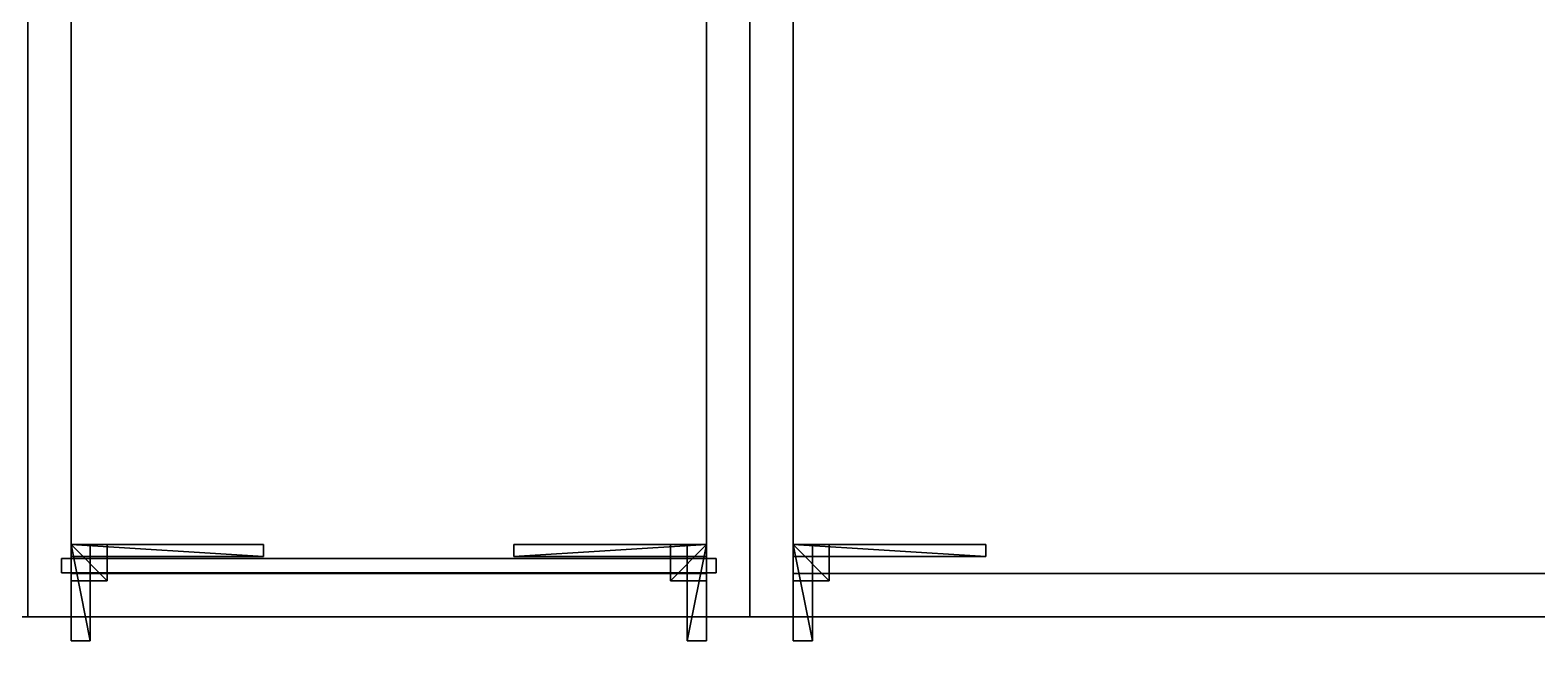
# Model space of a CAD drawing. Extents: x 0 to 5507, y -6518 to 0.
# Drawn here: x 1516 to 2142, y -3870 to -3605 of the extents above; entities that cross this region are included whole.
import ezdxf

# ---------------------------------------------------------------- set-up
doc = ezdxf.new("R2010")
doc.units = 0
for name, color, linetype in [('LAYER0', 7, 'CONTINUOUS'), ('LAYER1', 7, 'CONTINUOUS'), ('LAYER526', 7, 'CONTINUOUS'), ('LAYER532', 7, 'CONTINUOUS'), ('LAYER602', 7, 'CONTINUOUS'), ('LAYER611', 2, 'CONTINUOUS'), ('LAYER612', 7, 'CONTINUOUS'), ('LAYER613', 253, 'CONTINUOUS'), ('LAYER614', 253, 'CONTINUOUS'), ('LAYER615', 253, 'CONTINUOUS'), ('LAYER616', 253, 'CONTINUOUS'), ('LAYER617', 253, 'CONTINUOUS'), ('LAYER618', 253, 'CONTINUOUS'), ('LAYER619', 7, 'CONTINUOUS'), ('LAYER621', 7, 'CONTINUOUS'), ('LAYER632', 7, 'CONTINUOUS'), ('LAYER633', 7, 'CONTINUOUS'), ('LAYER634', 7, 'CONTINUOUS'), ('LAYER635', 2, 'CONTINUOUS'), ('LAYER636', 7, 'CONTINUOUS'), ('LAYER637', 253, 'CONTINUOUS'), ('LAYER638', 253, 'CONTINUOUS'), ('LAYER639', 253, 'CONTINUOUS'), ('LAYER640', 253, 'CONTINUOUS'), ('LAYER641', 253, 'CONTINUOUS'), ('LAYER642', 253, 'CONTINUOUS'), ('LAYER643', 2, 'CONTINUOUS'), ('LAYER644', 7, 'CONTINUOUS'), ('LAYER645', 253, 'CONTINUOUS'), ('LAYER646', 253, 'CONTINUOUS'), ('LAYER647', 253, 'CONTINUOUS'), ('LAYER648', 253, 'CONTINUOUS'), ('LAYER649', 253, 'CONTINUOUS'), ('LAYER650', 253, 'CONTINUOUS'), ('LAYER651', 7, 'CONTINUOUS'), ('LAYER654', 7, 'CONTINUOUS'), ('LAYER655', 7, 'CONTINUOUS')]:
    doc.layers.add(name, color=color, linetype=linetype)

msp = doc.modelspace()

# ---------------------------------------------------------------- linework, layer by layer
at = {"layer": 'LAYER0', "invisible_edges": 1}
for points in [[(5507, 0), (0, -6518), (0, 0), (5507, 0)], [(5507, -6518, 5), (0, 0, 5), (0, -6518, 5), (5507, -6518, 5)], [(0, 0, 5), (5507, -6518, 5), (5507, 0, 5), (0, 0, 5)], [(0, -6518), (5507, 0), (5507, -6518), (0, -6518)]]:
    msp.add_3dface(points, dxfattribs=at)
at = {"layer": 'LAYER526', "invisible_edges": 1}
for points in [[(2487, -3849, 5), (150, -3954, 5), (150, -3849, 5), (2487, -3849, 5)], [(150, -3954, 5), (2487, -3849, 5), (2487, -3954, 5), (150, -3954, 5)], [(150, -3849, 732), (2487, -3849, 5), (150, -3849, 5), (150, -3849, 732)], [(2487, -3849, 5), (150, -3849, 732), (2487, -3849, 732), (2487, -3849, 5)], [(2487, -3954, 732), (150, -3849, 732), (150, -3954, 732), (2487, -3954, 732)], [(150, -3849, 732), (2487, -3954, 732), (2487, -3849, 732), (150, -3849, 732)]]:
    msp.add_3dface(points, dxfattribs=at)
at = {"layer": 'LAYER532', "invisible_edges": 1}
for points in [[(2487, -3306, 5), (762, -3849, 5), (762, -3306, 5), (2487, -3306, 5)], [(762, -3849, 5), (2487, -3306, 5), (2487, -3849, 5), (762, -3849, 5)], [(2487, -3849, 115), (762, -3306, 115), (762, -3849, 115), (2487, -3849, 115)], [(762, -3306, 115), (2487, -3849, 115), (2487, -3306, 115), (762, -3306, 115)], [(2487, -3849, 115), (762, -3849, 5), (2487, -3849, 5), (2487, -3849, 115)], [(762, -3849, 5), (2487, -3849, 115), (762, -3849, 115), (762, -3849, 5)]]:
    msp.add_3dface(points, dxfattribs=at)
at = {"layer": 'LAYER602', "invisible_edges": 1}
for points in [[(1833, -3849, 115), (1815, -3279, 115), (1833, -3279, 115), (1833, -3849, 115)], [(1815, -3279, 115), (1833, -3849, 115), (1815, -3849, 115), (1815, -3279, 115)], [(1815, -3849, 895), (1833, -3279, 895), (1815, -3279, 895), (1815, -3849, 895)], [(1833, -3279, 895), (1815, -3849, 895), (1833, -3849, 895), (1833, -3279, 895)], [(1815, -3279, 115), (1815, -3849, 895), (1815, -3279, 895), (1815, -3279, 115)], [(1815, -3849, 895), (1815, -3279, 115), (1815, -3849, 115), (1815, -3849, 895)], [(1833, -3849, 115), (1833, -3279, 895), (1833, -3849, 895), (1833, -3849, 115)], [(1833, -3279, 895), (1833, -3849, 115), (1833, -3279, 115), (1833, -3279, 895)], [(1815, -3849, 895), (1833, -3849, 115), (1833, -3849, 895), (1815, -3849, 895)], [(1833, -3849, 115), (1815, -3849, 895), (1815, -3849, 115), (1833, -3849, 115)]]:
    msp.add_3dface(points, dxfattribs=at)
at = {"layer": 'LAYER611'}
for points in [[(1833, -3819, 865.5), (1913, -3824, 865.5), (1913, -3819, 865.5), (1833, -3819, 865.5)], [(1833, -3824, 865.5), (1913, -3824, 865.5), (1833, -3819, 865.5), (1833, -3824, 865.5)], [(1833, -3819, 842.5), (1833, -3824, 865.5), (1833, -3819, 865.5), (1833, -3819, 842.5)], [(1833, -3824, 842.5), (1833, -3824, 865.5), (1833, -3819, 842.5), (1833, -3824, 842.5)], [(1913, -3819, 842.5), (1833, -3819, 865.5), (1913, -3819, 865.5), (1913, -3819, 842.5)], [(1833, -3819, 842.5), (1833, -3819, 865.5), (1913, -3819, 842.5), (1833, -3819, 842.5)], [(1913, -3824, 842.5), (1833, -3819, 842.5), (1913, -3819, 842.5), (1913, -3824, 842.5)], [(1833, -3824, 842.5), (1833, -3819, 842.5), (1913, -3824, 842.5), (1833, -3824, 842.5)], [(1913, -3824, 865.5), (1833, -3824, 842.5), (1913, -3824, 842.5), (1913, -3824, 865.5)], [(1833, -3824, 865.5), (1833, -3824, 842.5), (1913, -3824, 865.5), (1833, -3824, 865.5)], [(1913, -3819, 865.5), (1913, -3824, 842.5), (1913, -3819, 842.5), (1913, -3819, 865.5)], [(1913, -3824, 865.5), (1913, -3824, 842.5), (1913, -3819, 865.5), (1913, -3824, 865.5)]]:
    msp.add_3dface(points, dxfattribs=at)
at = {"layer": 'LAYER612', "invisible_edges": 1}
for points in [[(1833, -3819, 865.5), (1913, -3819, 842.5), (1833, -3819, 842.5), (1833, -3819, 865.5)], [(1913, -3819, 842.5), (1833, -3819, 865.5), (1913, -3819, 865.5), (1913, -3819, 842.5)], [(1833, -3819, 865.5), (1913, -3824, 865.5), (1913, -3819, 865.5), (1833, -3819, 865.5)], [(1913, -3824, 865.5), (1833, -3819, 865.5), (1833, -3824, 865.5), (1913, -3824, 865.5)], [(1833, -3824, 842.5), (1913, -3819, 842.5), (1913, -3824, 842.5), (1833, -3824, 842.5)], [(1913, -3819, 842.5), (1833, -3824, 842.5), (1833, -3819, 842.5), (1913, -3819, 842.5)], [(1833, -3824, 842.5), (1833, -3819, 865.5), (1833, -3819, 842.5), (1833, -3824, 842.5)], [(1833, -3819, 865.5), (1833, -3824, 842.5), (1833, -3824, 865.5), (1833, -3819, 865.5)], [(1913, -3824, 865.5), (1833, -3824, 842.5), (1913, -3824, 842.5), (1913, -3824, 865.5)], [(1833, -3824, 842.5), (1913, -3824, 865.5), (1833, -3824, 865.5), (1833, -3824, 842.5)], [(1913, -3824, 865.5), (1913, -3819, 842.5), (1913, -3819, 865.5), (1913, -3824, 865.5)], [(1913, -3819, 842.5), (1913, -3824, 865.5), (1913, -3824, 842.5), (1913, -3819, 842.5)]]:
    msp.add_3dface(points, dxfattribs=at)
at = {"layer": 'LAYER613'}
for points in [[(1833, -3819, 865.5), (1848, -3834, 865.5), (1848, -3819, 865.5), (1833, -3819, 865.5)], [(1833, -3834, 865.5), (1848, -3834, 865.5), (1833, -3819, 865.5), (1833, -3834, 865.5)], [(1833, -3819, 850.5), (1833, -3834, 865.5), (1833, -3819, 865.5), (1833, -3819, 850.5)], [(1833, -3834, 850.5), (1833, -3834, 865.5), (1833, -3819, 850.5), (1833, -3834, 850.5)], [(1848, -3819, 850.5), (1833, -3819, 865.5), (1848, -3819, 865.5), (1848, -3819, 850.5)], [(1833, -3819, 850.5), (1833, -3819, 865.5), (1848, -3819, 850.5), (1833, -3819, 850.5)], [(1848, -3834, 850.5), (1833, -3819, 850.5), (1848, -3819, 850.5), (1848, -3834, 850.5)], [(1833, -3834, 850.5), (1833, -3819, 850.5), (1848, -3834, 850.5), (1833, -3834, 850.5)], [(1848, -3819, 865.5), (1848, -3834, 850.5), (1848, -3819, 850.5), (1848, -3819, 865.5)], [(1848, -3834, 865.5), (1848, -3834, 850.5), (1848, -3819, 865.5), (1848, -3834, 865.5)], [(1848, -3834, 865.5), (1833, -3834, 850.5), (1848, -3834, 850.5), (1848, -3834, 865.5)], [(1833, -3834, 865.5), (1833, -3834, 850.5), (1848, -3834, 865.5), (1833, -3834, 865.5)]]:
    msp.add_3dface(points, dxfattribs=at)
at = {"layer": 'LAYER614'}
for points in [[(1833, -3819, 865.5), (1848, -3834, 865.5), (1848, -3819, 865.5), (1833, -3819, 865.5)], [(1833, -3834, 865.5), (1848, -3834, 865.5), (1833, -3819, 865.5), (1833, -3834, 865.5)], [(1833, -3819, 850.5), (1833, -3834, 865.5), (1833, -3819, 865.5), (1833, -3819, 850.5)], [(1833, -3834, 850.5), (1833, -3834, 865.5), (1833, -3819, 850.5), (1833, -3834, 850.5)], [(1848, -3819, 850.5), (1833, -3819, 865.5), (1848, -3819, 865.5), (1848, -3819, 850.5)], [(1833, -3819, 850.5), (1833, -3819, 865.5), (1848, -3819, 850.5), (1833, -3819, 850.5)], [(1848, -3834, 850.5), (1833, -3819, 850.5), (1848, -3819, 850.5), (1848, -3834, 850.5)], [(1833, -3834, 850.5), (1833, -3819, 850.5), (1848, -3834, 850.5), (1833, -3834, 850.5)], [(1848, -3819, 865.5), (1848, -3834, 850.5), (1848, -3819, 850.5), (1848, -3819, 865.5)], [(1848, -3834, 865.5), (1848, -3834, 850.5), (1848, -3819, 865.5), (1848, -3834, 865.5)], [(1848, -3834, 865.5), (1833, -3834, 850.5), (1848, -3834, 850.5), (1848, -3834, 865.5)], [(1833, -3834, 865.5), (1833, -3834, 850.5), (1848, -3834, 865.5), (1833, -3834, 865.5)]]:
    msp.add_3dface(points, dxfattribs=at)
at = {"layer": 'LAYER615'}
for points in [[(1833, -3819, 865.5), (1848, -3834, 865.5), (1848, -3819, 865.5), (1833, -3819, 865.5)], [(1833, -3834, 865.5), (1848, -3834, 865.5), (1833, -3819, 865.5), (1833, -3834, 865.5)], [(1833, -3819, 850.5), (1833, -3834, 865.5), (1833, -3819, 865.5), (1833, -3819, 850.5)], [(1833, -3834, 850.5), (1833, -3834, 865.5), (1833, -3819, 850.5), (1833, -3834, 850.5)], [(1848, -3819, 850.5), (1833, -3819, 865.5), (1848, -3819, 865.5), (1848, -3819, 850.5)], [(1833, -3819, 850.5), (1833, -3819, 865.5), (1848, -3819, 850.5), (1833, -3819, 850.5)], [(1848, -3834, 850.5), (1833, -3819, 850.5), (1848, -3819, 850.5), (1848, -3834, 850.5)], [(1833, -3834, 850.5), (1833, -3819, 850.5), (1848, -3834, 850.5), (1833, -3834, 850.5)], [(1848, -3819, 865.5), (1848, -3834, 850.5), (1848, -3819, 850.5), (1848, -3819, 865.5)], [(1848, -3834, 865.5), (1848, -3834, 850.5), (1848, -3819, 865.5), (1848, -3834, 865.5)], [(1848, -3834, 865.5), (1833, -3834, 850.5), (1848, -3834, 850.5), (1848, -3834, 865.5)], [(1833, -3834, 865.5), (1833, -3834, 850.5), (1848, -3834, 865.5), (1833, -3834, 865.5)]]:
    msp.add_3dface(points, dxfattribs=at)
at = {"layer": 'LAYER616'}
for points in [[(1833, -3819, 865.5), (1848, -3834, 865.5), (1848, -3819, 865.5), (1833, -3819, 865.5)], [(1833, -3834, 865.5), (1848, -3834, 865.5), (1833, -3819, 865.5), (1833, -3834, 865.5)], [(1833, -3819, 850.5), (1833, -3834, 865.5), (1833, -3819, 865.5), (1833, -3819, 850.5)], [(1833, -3834, 850.5), (1833, -3834, 865.5), (1833, -3819, 850.5), (1833, -3834, 850.5)], [(1848, -3819, 850.5), (1833, -3819, 865.5), (1848, -3819, 865.5), (1848, -3819, 850.5)], [(1833, -3819, 850.5), (1833, -3819, 865.5), (1848, -3819, 850.5), (1833, -3819, 850.5)], [(1848, -3834, 850.5), (1833, -3819, 850.5), (1848, -3819, 850.5), (1848, -3834, 850.5)], [(1833, -3834, 850.5), (1833, -3819, 850.5), (1848, -3834, 850.5), (1833, -3834, 850.5)], [(1848, -3819, 865.5), (1848, -3834, 850.5), (1848, -3819, 850.5), (1848, -3819, 865.5)], [(1848, -3834, 865.5), (1848, -3834, 850.5), (1848, -3819, 865.5), (1848, -3834, 865.5)], [(1848, -3834, 865.5), (1833, -3834, 850.5), (1848, -3834, 850.5), (1848, -3834, 865.5)], [(1833, -3834, 865.5), (1833, -3834, 850.5), (1848, -3834, 865.5), (1833, -3834, 865.5)]]:
    msp.add_3dface(points, dxfattribs=at)
at = {"layer": 'LAYER617'}
for points in [[(1833, -3819, 865.5), (1841, -3859, 865.5), (1841, -3819, 865.5), (1833, -3819, 865.5)], [(1833, -3859, 865.5), (1841, -3859, 865.5), (1833, -3819, 865.5), (1833, -3859, 865.5)], [(1833, -3819, 857.5), (1833, -3859, 865.5), (1833, -3819, 865.5), (1833, -3819, 857.5)], [(1833, -3859, 857.5), (1833, -3859, 865.5), (1833, -3819, 857.5), (1833, -3859, 857.5)], [(1841, -3819, 857.5), (1833, -3819, 865.5), (1841, -3819, 865.5), (1841, -3819, 857.5)], [(1833, -3819, 857.5), (1833, -3819, 865.5), (1841, -3819, 857.5), (1833, -3819, 857.5)], [(1841, -3859, 857.5), (1833, -3819, 857.5), (1841, -3819, 857.5), (1841, -3859, 857.5)], [(1833, -3859, 857.5), (1833, -3819, 857.5), (1841, -3859, 857.5), (1833, -3859, 857.5)], [(1841, -3819, 865.5), (1841, -3859, 857.5), (1841, -3819, 857.5), (1841, -3819, 865.5)], [(1841, -3859, 865.5), (1841, -3859, 857.5), (1841, -3819, 865.5), (1841, -3859, 865.5)], [(1841, -3859, 865.5), (1833, -3859, 857.5), (1841, -3859, 857.5), (1841, -3859, 865.5)], [(1833, -3859, 865.5), (1833, -3859, 857.5), (1841, -3859, 865.5), (1833, -3859, 865.5)]]:
    msp.add_3dface(points, dxfattribs=at)
at = {"layer": 'LAYER618'}
for points in [[(1833, -3819, 865.5), (1913, -3824, 865.5), (1913, -3819, 865.5), (1833, -3819, 865.5)], [(1833, -3824, 865.5), (1913, -3824, 865.5), (1833, -3819, 865.5), (1833, -3824, 865.5)], [(1833, -3819, 849.5), (1833, -3824, 865.5), (1833, -3819, 865.5), (1833, -3819, 849.5)], [(1833, -3824, 849.5), (1833, -3824, 865.5), (1833, -3819, 849.5), (1833, -3824, 849.5)], [(1913, -3819, 849.5), (1833, -3819, 865.5), (1913, -3819, 865.5), (1913, -3819, 849.5)], [(1833, -3819, 849.5), (1833, -3819, 865.5), (1913, -3819, 849.5), (1833, -3819, 849.5)], [(1913, -3824, 849.5), (1833, -3819, 849.5), (1913, -3819, 849.5), (1913, -3824, 849.5)], [(1833, -3824, 849.5), (1833, -3819, 849.5), (1913, -3824, 849.5), (1833, -3824, 849.5)], [(1913, -3824, 865.5), (1833, -3824, 849.5), (1913, -3824, 849.5), (1913, -3824, 865.5)], [(1833, -3824, 865.5), (1833, -3824, 849.5), (1913, -3824, 865.5), (1833, -3824, 865.5)], [(1913, -3819, 865.5), (1913, -3824, 849.5), (1913, -3819, 849.5), (1913, -3819, 865.5)], [(1913, -3824, 865.5), (1913, -3824, 849.5), (1913, -3819, 865.5), (1913, -3824, 865.5)]]:
    msp.add_3dface(points, dxfattribs=at)
at = {"layer": 'LAYER619', "invisible_edges": 1}
for points in [[(1833, -3849, 116), (2451, -3279, 116), (2451, -3849, 116), (1833, -3849, 116)], [(2451, -3279, 116), (1833, -3849, 116), (1833, -3279, 116), (2451, -3279, 116)], [(1833, -3849, 116), (1833, -3279, 134), (1833, -3279, 116), (1833, -3849, 116)], [(1833, -3279, 134), (1833, -3849, 116), (1833, -3849, 134), (1833, -3279, 134)], [(1833, -3279, 134), (2451, -3849, 134), (2451, -3279, 134), (1833, -3279, 134)], [(2451, -3849, 134), (1833, -3279, 134), (1833, -3849, 134), (2451, -3849, 134)], [(2451, -3849, 134), (1833, -3849, 116), (2451, -3849, 116), (2451, -3849, 134)], [(1833, -3849, 116), (2451, -3849, 134), (1833, -3849, 134), (1833, -3849, 116)]]:
    msp.add_3dface(points, dxfattribs=at)
at = {"layer": 'LAYER621', "invisible_edges": 1}
for points in [[(1833, -3831, 775), (2451, -3849, 775), (1833, -3849, 775), (1833, -3831, 775)], [(2451, -3849, 775), (1833, -3831, 775), (2451, -3831, 775), (2451, -3849, 775)], [(1833, -3849, 895), (1833, -3831, 775), (1833, -3849, 775), (1833, -3849, 895)], [(1833, -3831, 775), (1833, -3849, 895), (1833, -3831, 895), (1833, -3831, 775)], [(2451, -3831, 895), (1833, -3849, 895), (2451, -3849, 895), (2451, -3831, 895)], [(1833, -3849, 895), (2451, -3831, 895), (1833, -3831, 895), (1833, -3849, 895)], [(1833, -3831, 775), (2451, -3831, 895), (2451, -3831, 775), (1833, -3831, 775)], [(2451, -3831, 895), (1833, -3831, 775), (1833, -3831, 895), (2451, -3831, 895)], [(1833, -3849, 895), (2451, -3849, 775), (2451, -3849, 895), (1833, -3849, 895)], [(2451, -3849, 775), (1833, -3849, 895), (1833, -3849, 775), (2451, -3849, 775)]]:
    msp.add_3dface(points, dxfattribs=at)
at = {"layer": 'LAYER632', "invisible_edges": 1}
for points in [[(2451, -3849, 523.5), (1833, -3299, 523.5), (1833, -3849, 523.5), (2451, -3849, 523.5)], [(1833, -3299, 523.5), (2451, -3849, 523.5), (2451, -3299, 523.5), (1833, -3299, 523.5)], [(1833, -3849, 505.5), (1833, -3299, 523.5), (1833, -3299, 505.5), (1833, -3849, 505.5)], [(1833, -3299, 523.5), (1833, -3849, 505.5), (1833, -3849, 523.5), (1833, -3299, 523.5)], [(2451, -3299, 505.5), (1833, -3849, 505.5), (1833, -3299, 505.5), (2451, -3299, 505.5)], [(1833, -3849, 505.5), (2451, -3299, 505.5), (2451, -3849, 505.5), (1833, -3849, 505.5)], [(1833, -3849, 505.5), (2451, -3849, 523.5), (1833, -3849, 523.5), (1833, -3849, 505.5)], [(2451, -3849, 523.5), (1833, -3849, 505.5), (2451, -3849, 505.5), (2451, -3849, 523.5)]]:
    msp.add_3dface(points, dxfattribs=at)
at = {"layer": 'LAYER633', "invisible_edges": 1}
for points in [[(1797, -3849, 895), (1797, -3279, 115), (1797, -3849, 115), (1797, -3849, 895)], [(1797, -3279, 115), (1797, -3849, 895), (1797, -3279, 895), (1797, -3279, 115)], [(1815, -3849, 115), (1797, -3279, 115), (1815, -3279, 115), (1815, -3849, 115)], [(1797, -3279, 115), (1815, -3849, 115), (1797, -3849, 115), (1797, -3279, 115)], [(1797, -3849, 895), (1815, -3279, 895), (1797, -3279, 895), (1797, -3849, 895)], [(1815, -3279, 895), (1797, -3849, 895), (1815, -3849, 895), (1815, -3279, 895)], [(1815, -3279, 895), (1815, -3849, 115), (1815, -3279, 115), (1815, -3279, 895)], [(1815, -3849, 115), (1815, -3279, 895), (1815, -3849, 895), (1815, -3849, 115)], [(1815, -3849, 115), (1797, -3849, 895), (1797, -3849, 115), (1815, -3849, 115)], [(1797, -3849, 895), (1815, -3849, 115), (1815, -3849, 895), (1797, -3849, 895)]]:
    msp.add_3dface(points, dxfattribs=at)
at = {"layer": 'LAYER634', "invisible_edges": 1}
for points in [[(1533, -3849, 115), (1515, -3279, 115), (1533, -3279, 115), (1533, -3849, 115)], [(1515, -3279, 115), (1533, -3849, 115), (1515, -3849, 115), (1515, -3279, 115)], [(1515, -3849, 895), (1533, -3279, 895), (1515, -3279, 895), (1515, -3849, 895)], [(1533, -3279, 895), (1515, -3849, 895), (1533, -3849, 895), (1533, -3279, 895)], [(1533, -3849, 115), (1533, -3279, 895), (1533, -3849, 895), (1533, -3849, 115)], [(1533, -3279, 895), (1533, -3849, 115), (1533, -3279, 115), (1533, -3279, 895)], [(1515, -3849, 895), (1533, -3849, 115), (1533, -3849, 895), (1515, -3849, 895)], [(1533, -3849, 115), (1515, -3849, 895), (1515, -3849, 115), (1533, -3849, 115)]]:
    msp.add_3dface(points, dxfattribs=at)
at = {"layer": 'LAYER635'}
for points in [[(1717, -3819, 842.5), (1717, -3824, 842.5), (1717, -3819, 865.5), (1717, -3819, 842.5)], [(1717, -3819, 865.5), (1717, -3824, 842.5), (1717, -3824, 865.5), (1717, -3819, 865.5)], [(1717, -3819, 865.5), (1717, -3824, 865.5), (1797, -3819, 865.5), (1717, -3819, 865.5)], [(1797, -3819, 865.5), (1717, -3824, 865.5), (1797, -3824, 865.5), (1797, -3819, 865.5)], [(1717, -3819, 865.5), (1797, -3819, 865.5), (1717, -3819, 842.5), (1717, -3819, 865.5)], [(1717, -3819, 842.5), (1797, -3819, 865.5), (1797, -3819, 842.5), (1717, -3819, 842.5)], [(1717, -3819, 842.5), (1797, -3819, 842.5), (1717, -3824, 842.5), (1717, -3819, 842.5)], [(1717, -3824, 842.5), (1797, -3819, 842.5), (1797, -3824, 842.5), (1717, -3824, 842.5)], [(1717, -3824, 842.5), (1797, -3824, 842.5), (1717, -3824, 865.5), (1717, -3824, 842.5)], [(1717, -3824, 865.5), (1797, -3824, 842.5), (1797, -3824, 865.5), (1717, -3824, 865.5)], [(1797, -3819, 865.5), (1797, -3824, 865.5), (1797, -3819, 842.5), (1797, -3819, 865.5)], [(1797, -3819, 842.5), (1797, -3824, 865.5), (1797, -3824, 842.5), (1797, -3819, 842.5)]]:
    msp.add_3dface(points, dxfattribs=at)
at = {"layer": 'LAYER636', "invisible_edges": 1}
for points in [[(1797, -3819, 842.5), (1717, -3819, 865.5), (1797, -3819, 865.5), (1797, -3819, 842.5)], [(1717, -3819, 865.5), (1797, -3819, 842.5), (1717, -3819, 842.5), (1717, -3819, 865.5)], [(1797, -3824, 865.5), (1717, -3819, 865.5), (1717, -3824, 865.5), (1797, -3824, 865.5)], [(1717, -3819, 865.5), (1797, -3824, 865.5), (1797, -3819, 865.5), (1717, -3819, 865.5)], [(1717, -3824, 842.5), (1717, -3819, 865.5), (1717, -3819, 842.5), (1717, -3824, 842.5)], [(1717, -3819, 865.5), (1717, -3824, 842.5), (1717, -3824, 865.5), (1717, -3819, 865.5)], [(1797, -3819, 842.5), (1717, -3824, 842.5), (1717, -3819, 842.5), (1797, -3819, 842.5)], [(1717, -3824, 842.5), (1797, -3819, 842.5), (1797, -3824, 842.5), (1717, -3824, 842.5)], [(1717, -3824, 842.5), (1797, -3824, 865.5), (1717, -3824, 865.5), (1717, -3824, 842.5)], [(1797, -3824, 865.5), (1717, -3824, 842.5), (1797, -3824, 842.5), (1797, -3824, 865.5)], [(1797, -3824, 865.5), (1797, -3819, 842.5), (1797, -3819, 865.5), (1797, -3824, 865.5)], [(1797, -3819, 842.5), (1797, -3824, 865.5), (1797, -3824, 842.5), (1797, -3819, 842.5)]]:
    msp.add_3dface(points, dxfattribs=at)
at = {"layer": 'LAYER637'}
for points in [[(1782, -3819, 850.5), (1782, -3834, 850.5), (1782, -3819, 865.5), (1782, -3819, 850.5)], [(1782, -3819, 865.5), (1782, -3834, 850.5), (1782, -3834, 865.5), (1782, -3819, 865.5)], [(1782, -3819, 865.5), (1782, -3834, 865.5), (1797, -3819, 865.5), (1782, -3819, 865.5)], [(1797, -3819, 865.5), (1782, -3834, 865.5), (1797, -3834, 865.5), (1797, -3819, 865.5)], [(1782, -3819, 865.5), (1797, -3819, 865.5), (1782, -3819, 850.5), (1782, -3819, 865.5)], [(1782, -3819, 850.5), (1797, -3819, 865.5), (1797, -3819, 850.5), (1782, -3819, 850.5)], [(1782, -3819, 850.5), (1797, -3819, 850.5), (1782, -3834, 850.5), (1782, -3819, 850.5)], [(1782, -3834, 850.5), (1797, -3819, 850.5), (1797, -3834, 850.5), (1782, -3834, 850.5)], [(1797, -3819, 865.5), (1797, -3834, 865.5), (1797, -3819, 850.5), (1797, -3819, 865.5)], [(1797, -3819, 850.5), (1797, -3834, 865.5), (1797, -3834, 850.5), (1797, -3819, 850.5)], [(1782, -3834, 850.5), (1797, -3834, 850.5), (1782, -3834, 865.5), (1782, -3834, 850.5)], [(1782, -3834, 865.5), (1797, -3834, 850.5), (1797, -3834, 865.5), (1782, -3834, 865.5)]]:
    msp.add_3dface(points, dxfattribs=at)
at = {"layer": 'LAYER638'}
for points in [[(1782, -3819, 850.5), (1782, -3834, 850.5), (1782, -3819, 865.5), (1782, -3819, 850.5)], [(1782, -3819, 865.5), (1782, -3834, 850.5), (1782, -3834, 865.5), (1782, -3819, 865.5)], [(1782, -3819, 865.5), (1782, -3834, 865.5), (1797, -3819, 865.5), (1782, -3819, 865.5)], [(1797, -3819, 865.5), (1782, -3834, 865.5), (1797, -3834, 865.5), (1797, -3819, 865.5)], [(1782, -3819, 865.5), (1797, -3819, 865.5), (1782, -3819, 850.5), (1782, -3819, 865.5)], [(1782, -3819, 850.5), (1797, -3819, 865.5), (1797, -3819, 850.5), (1782, -3819, 850.5)], [(1782, -3819, 850.5), (1797, -3819, 850.5), (1782, -3834, 850.5), (1782, -3819, 850.5)], [(1782, -3834, 850.5), (1797, -3819, 850.5), (1797, -3834, 850.5), (1782, -3834, 850.5)], [(1797, -3819, 865.5), (1797, -3834, 865.5), (1797, -3819, 850.5), (1797, -3819, 865.5)], [(1797, -3819, 850.5), (1797, -3834, 865.5), (1797, -3834, 850.5), (1797, -3819, 850.5)], [(1782, -3834, 850.5), (1797, -3834, 850.5), (1782, -3834, 865.5), (1782, -3834, 850.5)], [(1782, -3834, 865.5), (1797, -3834, 850.5), (1797, -3834, 865.5), (1782, -3834, 865.5)]]:
    msp.add_3dface(points, dxfattribs=at)
at = {"layer": 'LAYER639'}
for points in [[(1782, -3819, 850.5), (1782, -3834, 850.5), (1782, -3819, 865.5), (1782, -3819, 850.5)], [(1782, -3819, 865.5), (1782, -3834, 850.5), (1782, -3834, 865.5), (1782, -3819, 865.5)], [(1782, -3819, 865.5), (1782, -3834, 865.5), (1797, -3819, 865.5), (1782, -3819, 865.5)], [(1797, -3819, 865.5), (1782, -3834, 865.5), (1797, -3834, 865.5), (1797, -3819, 865.5)], [(1782, -3819, 865.5), (1797, -3819, 865.5), (1782, -3819, 850.5), (1782, -3819, 865.5)], [(1782, -3819, 850.5), (1797, -3819, 865.5), (1797, -3819, 850.5), (1782, -3819, 850.5)], [(1782, -3819, 850.5), (1797, -3819, 850.5), (1782, -3834, 850.5), (1782, -3819, 850.5)], [(1782, -3834, 850.5), (1797, -3819, 850.5), (1797, -3834, 850.5), (1782, -3834, 850.5)], [(1797, -3819, 865.5), (1797, -3834, 865.5), (1797, -3819, 850.5), (1797, -3819, 865.5)], [(1797, -3819, 850.5), (1797, -3834, 865.5), (1797, -3834, 850.5), (1797, -3819, 850.5)], [(1782, -3834, 850.5), (1797, -3834, 850.5), (1782, -3834, 865.5), (1782, -3834, 850.5)], [(1782, -3834, 865.5), (1797, -3834, 850.5), (1797, -3834, 865.5), (1782, -3834, 865.5)]]:
    msp.add_3dface(points, dxfattribs=at)
at = {"layer": 'LAYER640'}
for points in [[(1782, -3819, 850.5), (1782, -3834, 850.5), (1782, -3819, 865.5), (1782, -3819, 850.5)], [(1782, -3819, 865.5), (1782, -3834, 850.5), (1782, -3834, 865.5), (1782, -3819, 865.5)], [(1782, -3819, 865.5), (1782, -3834, 865.5), (1797, -3819, 865.5), (1782, -3819, 865.5)], [(1797, -3819, 865.5), (1782, -3834, 865.5), (1797, -3834, 865.5), (1797, -3819, 865.5)], [(1782, -3819, 865.5), (1797, -3819, 865.5), (1782, -3819, 850.5), (1782, -3819, 865.5)], [(1782, -3819, 850.5), (1797, -3819, 865.5), (1797, -3819, 850.5), (1782, -3819, 850.5)], [(1782, -3819, 850.5), (1797, -3819, 850.5), (1782, -3834, 850.5), (1782, -3819, 850.5)], [(1782, -3834, 850.5), (1797, -3819, 850.5), (1797, -3834, 850.5), (1782, -3834, 850.5)], [(1797, -3819, 865.5), (1797, -3834, 865.5), (1797, -3819, 850.5), (1797, -3819, 865.5)], [(1797, -3819, 850.5), (1797, -3834, 865.5), (1797, -3834, 850.5), (1797, -3819, 850.5)], [(1782, -3834, 850.5), (1797, -3834, 850.5), (1782, -3834, 865.5), (1782, -3834, 850.5)], [(1782, -3834, 865.5), (1797, -3834, 850.5), (1797, -3834, 865.5), (1782, -3834, 865.5)]]:
    msp.add_3dface(points, dxfattribs=at)
at = {"layer": 'LAYER641'}
for points in [[(1789, -3819, 857.5), (1789, -3859, 857.5), (1789, -3819, 865.5), (1789, -3819, 857.5)], [(1789, -3819, 865.5), (1789, -3859, 857.5), (1789, -3859, 865.5), (1789, -3819, 865.5)], [(1789, -3819, 865.5), (1789, -3859, 865.5), (1797, -3819, 865.5), (1789, -3819, 865.5)], [(1797, -3819, 865.5), (1789, -3859, 865.5), (1797, -3859, 865.5), (1797, -3819, 865.5)], [(1789, -3819, 865.5), (1797, -3819, 865.5), (1789, -3819, 857.5), (1789, -3819, 865.5)], [(1789, -3819, 857.5), (1797, -3819, 865.5), (1797, -3819, 857.5), (1789, -3819, 857.5)], [(1789, -3819, 857.5), (1797, -3819, 857.5), (1789, -3859, 857.5), (1789, -3819, 857.5)], [(1789, -3859, 857.5), (1797, -3819, 857.5), (1797, -3859, 857.5), (1789, -3859, 857.5)], [(1797, -3819, 865.5), (1797, -3859, 865.5), (1797, -3819, 857.5), (1797, -3819, 865.5)], [(1797, -3819, 857.5), (1797, -3859, 865.5), (1797, -3859, 857.5), (1797, -3819, 857.5)], [(1789, -3859, 857.5), (1797, -3859, 857.5), (1789, -3859, 865.5), (1789, -3859, 857.5)], [(1789, -3859, 865.5), (1797, -3859, 857.5), (1797, -3859, 865.5), (1789, -3859, 865.5)]]:
    msp.add_3dface(points, dxfattribs=at)
at = {"layer": 'LAYER642'}
for points in [[(1717, -3819, 849.5), (1717, -3824, 849.5), (1717, -3819, 865.5), (1717, -3819, 849.5)], [(1717, -3819, 865.5), (1717, -3824, 849.5), (1717, -3824, 865.5), (1717, -3819, 865.5)], [(1717, -3819, 865.5), (1717, -3824, 865.5), (1797, -3819, 865.5), (1717, -3819, 865.5)], [(1797, -3819, 865.5), (1717, -3824, 865.5), (1797, -3824, 865.5), (1797, -3819, 865.5)], [(1717, -3819, 865.5), (1797, -3819, 865.5), (1717, -3819, 849.5), (1717, -3819, 865.5)], [(1717, -3819, 849.5), (1797, -3819, 865.5), (1797, -3819, 849.5), (1717, -3819, 849.5)], [(1717, -3819, 849.5), (1797, -3819, 849.5), (1717, -3824, 849.5), (1717, -3819, 849.5)], [(1717, -3824, 849.5), (1797, -3819, 849.5), (1797, -3824, 849.5), (1717, -3824, 849.5)], [(1717, -3824, 849.5), (1797, -3824, 849.5), (1717, -3824, 865.5), (1717, -3824, 849.5)], [(1717, -3824, 865.5), (1797, -3824, 849.5), (1797, -3824, 865.5), (1717, -3824, 865.5)], [(1797, -3819, 865.5), (1797, -3824, 865.5), (1797, -3819, 849.5), (1797, -3819, 865.5)], [(1797, -3819, 849.5), (1797, -3824, 865.5), (1797, -3824, 849.5), (1797, -3819, 849.5)]]:
    msp.add_3dface(points, dxfattribs=at)
at = {"layer": 'LAYER643'}
for points in [[(1533, -3819, 865.5), (1613, -3824, 865.5), (1613, -3819, 865.5), (1533, -3819, 865.5)], [(1533, -3824, 865.5), (1613, -3824, 865.5), (1533, -3819, 865.5), (1533, -3824, 865.5)], [(1533, -3819, 842.5), (1533, -3824, 865.5), (1533, -3819, 865.5), (1533, -3819, 842.5)], [(1533, -3824, 842.5), (1533, -3824, 865.5), (1533, -3819, 842.5), (1533, -3824, 842.5)], [(1613, -3819, 842.5), (1533, -3819, 865.5), (1613, -3819, 865.5), (1613, -3819, 842.5)], [(1533, -3819, 842.5), (1533, -3819, 865.5), (1613, -3819, 842.5), (1533, -3819, 842.5)], [(1613, -3824, 842.5), (1533, -3819, 842.5), (1613, -3819, 842.5), (1613, -3824, 842.5)], [(1533, -3824, 842.5), (1533, -3819, 842.5), (1613, -3824, 842.5), (1533, -3824, 842.5)], [(1613, -3824, 865.5), (1533, -3824, 842.5), (1613, -3824, 842.5), (1613, -3824, 865.5)], [(1533, -3824, 865.5), (1533, -3824, 842.5), (1613, -3824, 865.5), (1533, -3824, 865.5)], [(1613, -3819, 865.5), (1613, -3824, 842.5), (1613, -3819, 842.5), (1613, -3819, 865.5)], [(1613, -3824, 865.5), (1613, -3824, 842.5), (1613, -3819, 865.5), (1613, -3824, 865.5)]]:
    msp.add_3dface(points, dxfattribs=at)
at = {"layer": 'LAYER644', "invisible_edges": 1}
for points in [[(1533, -3819, 865.5), (1613, -3819, 842.5), (1533, -3819, 842.5), (1533, -3819, 865.5)], [(1613, -3819, 842.5), (1533, -3819, 865.5), (1613, -3819, 865.5), (1613, -3819, 842.5)], [(1533, -3819, 865.5), (1613, -3824, 865.5), (1613, -3819, 865.5), (1533, -3819, 865.5)], [(1613, -3824, 865.5), (1533, -3819, 865.5), (1533, -3824, 865.5), (1613, -3824, 865.5)], [(1533, -3824, 842.5), (1613, -3819, 842.5), (1613, -3824, 842.5), (1533, -3824, 842.5)], [(1613, -3819, 842.5), (1533, -3824, 842.5), (1533, -3819, 842.5), (1613, -3819, 842.5)], [(1533, -3824, 842.5), (1533, -3819, 865.5), (1533, -3819, 842.5), (1533, -3824, 842.5)], [(1533, -3819, 865.5), (1533, -3824, 842.5), (1533, -3824, 865.5), (1533, -3819, 865.5)], [(1613, -3824, 865.5), (1533, -3824, 842.5), (1613, -3824, 842.5), (1613, -3824, 865.5)], [(1533, -3824, 842.5), (1613, -3824, 865.5), (1533, -3824, 865.5), (1533, -3824, 842.5)], [(1613, -3824, 865.5), (1613, -3819, 842.5), (1613, -3819, 865.5), (1613, -3824, 865.5)], [(1613, -3819, 842.5), (1613, -3824, 865.5), (1613, -3824, 842.5), (1613, -3819, 842.5)]]:
    msp.add_3dface(points, dxfattribs=at)
at = {"layer": 'LAYER645'}
for points in [[(1533, -3819, 865.5), (1548, -3834, 865.5), (1548, -3819, 865.5), (1533, -3819, 865.5)], [(1533, -3834, 865.5), (1548, -3834, 865.5), (1533, -3819, 865.5), (1533, -3834, 865.5)], [(1533, -3819, 850.5), (1533, -3834, 865.5), (1533, -3819, 865.5), (1533, -3819, 850.5)], [(1533, -3834, 850.5), (1533, -3834, 865.5), (1533, -3819, 850.5), (1533, -3834, 850.5)], [(1548, -3819, 850.5), (1533, -3819, 865.5), (1548, -3819, 865.5), (1548, -3819, 850.5)], [(1533, -3819, 850.5), (1533, -3819, 865.5), (1548, -3819, 850.5), (1533, -3819, 850.5)], [(1548, -3834, 850.5), (1533, -3819, 850.5), (1548, -3819, 850.5), (1548, -3834, 850.5)], [(1533, -3834, 850.5), (1533, -3819, 850.5), (1548, -3834, 850.5), (1533, -3834, 850.5)], [(1548, -3819, 865.5), (1548, -3834, 850.5), (1548, -3819, 850.5), (1548, -3819, 865.5)], [(1548, -3834, 865.5), (1548, -3834, 850.5), (1548, -3819, 865.5), (1548, -3834, 865.5)], [(1548, -3834, 865.5), (1533, -3834, 850.5), (1548, -3834, 850.5), (1548, -3834, 865.5)], [(1533, -3834, 865.5), (1533, -3834, 850.5), (1548, -3834, 865.5), (1533, -3834, 865.5)]]:
    msp.add_3dface(points, dxfattribs=at)
at = {"layer": 'LAYER646'}
for points in [[(1533, -3819, 865.5), (1548, -3834, 865.5), (1548, -3819, 865.5), (1533, -3819, 865.5)], [(1533, -3834, 865.5), (1548, -3834, 865.5), (1533, -3819, 865.5), (1533, -3834, 865.5)], [(1533, -3819, 850.5), (1533, -3834, 865.5), (1533, -3819, 865.5), (1533, -3819, 850.5)], [(1533, -3834, 850.5), (1533, -3834, 865.5), (1533, -3819, 850.5), (1533, -3834, 850.5)], [(1548, -3819, 850.5), (1533, -3819, 865.5), (1548, -3819, 865.5), (1548, -3819, 850.5)], [(1533, -3819, 850.5), (1533, -3819, 865.5), (1548, -3819, 850.5), (1533, -3819, 850.5)], [(1548, -3834, 850.5), (1533, -3819, 850.5), (1548, -3819, 850.5), (1548, -3834, 850.5)], [(1533, -3834, 850.5), (1533, -3819, 850.5), (1548, -3834, 850.5), (1533, -3834, 850.5)], [(1548, -3819, 865.5), (1548, -3834, 850.5), (1548, -3819, 850.5), (1548, -3819, 865.5)], [(1548, -3834, 865.5), (1548, -3834, 850.5), (1548, -3819, 865.5), (1548, -3834, 865.5)], [(1548, -3834, 865.5), (1533, -3834, 850.5), (1548, -3834, 850.5), (1548, -3834, 865.5)], [(1533, -3834, 865.5), (1533, -3834, 850.5), (1548, -3834, 865.5), (1533, -3834, 865.5)]]:
    msp.add_3dface(points, dxfattribs=at)
at = {"layer": 'LAYER647'}
for points in [[(1533, -3819, 865.5), (1548, -3834, 865.5), (1548, -3819, 865.5), (1533, -3819, 865.5)], [(1533, -3834, 865.5), (1548, -3834, 865.5), (1533, -3819, 865.5), (1533, -3834, 865.5)], [(1533, -3819, 850.5), (1533, -3834, 865.5), (1533, -3819, 865.5), (1533, -3819, 850.5)], [(1533, -3834, 850.5), (1533, -3834, 865.5), (1533, -3819, 850.5), (1533, -3834, 850.5)], [(1548, -3819, 850.5), (1533, -3819, 865.5), (1548, -3819, 865.5), (1548, -3819, 850.5)], [(1533, -3819, 850.5), (1533, -3819, 865.5), (1548, -3819, 850.5), (1533, -3819, 850.5)], [(1548, -3834, 850.5), (1533, -3819, 850.5), (1548, -3819, 850.5), (1548, -3834, 850.5)], [(1533, -3834, 850.5), (1533, -3819, 850.5), (1548, -3834, 850.5), (1533, -3834, 850.5)], [(1548, -3819, 865.5), (1548, -3834, 850.5), (1548, -3819, 850.5), (1548, -3819, 865.5)], [(1548, -3834, 865.5), (1548, -3834, 850.5), (1548, -3819, 865.5), (1548, -3834, 865.5)], [(1548, -3834, 865.5), (1533, -3834, 850.5), (1548, -3834, 850.5), (1548, -3834, 865.5)], [(1533, -3834, 865.5), (1533, -3834, 850.5), (1548, -3834, 865.5), (1533, -3834, 865.5)]]:
    msp.add_3dface(points, dxfattribs=at)
at = {"layer": 'LAYER648'}
for points in [[(1533, -3819, 865.5), (1548, -3834, 865.5), (1548, -3819, 865.5), (1533, -3819, 865.5)], [(1533, -3834, 865.5), (1548, -3834, 865.5), (1533, -3819, 865.5), (1533, -3834, 865.5)], [(1533, -3819, 850.5), (1533, -3834, 865.5), (1533, -3819, 865.5), (1533, -3819, 850.5)], [(1533, -3834, 850.5), (1533, -3834, 865.5), (1533, -3819, 850.5), (1533, -3834, 850.5)], [(1548, -3819, 850.5), (1533, -3819, 865.5), (1548, -3819, 865.5), (1548, -3819, 850.5)], [(1533, -3819, 850.5), (1533, -3819, 865.5), (1548, -3819, 850.5), (1533, -3819, 850.5)], [(1548, -3834, 850.5), (1533, -3819, 850.5), (1548, -3819, 850.5), (1548, -3834, 850.5)], [(1533, -3834, 850.5), (1533, -3819, 850.5), (1548, -3834, 850.5), (1533, -3834, 850.5)], [(1548, -3819, 865.5), (1548, -3834, 850.5), (1548, -3819, 850.5), (1548, -3819, 865.5)], [(1548, -3834, 865.5), (1548, -3834, 850.5), (1548, -3819, 865.5), (1548, -3834, 865.5)], [(1548, -3834, 865.5), (1533, -3834, 850.5), (1548, -3834, 850.5), (1548, -3834, 865.5)], [(1533, -3834, 865.5), (1533, -3834, 850.5), (1548, -3834, 865.5), (1533, -3834, 865.5)]]:
    msp.add_3dface(points, dxfattribs=at)
at = {"layer": 'LAYER649'}
for points in [[(1533, -3819, 865.5), (1541, -3859, 865.5), (1541, -3819, 865.5), (1533, -3819, 865.5)], [(1533, -3859, 865.5), (1541, -3859, 865.5), (1533, -3819, 865.5), (1533, -3859, 865.5)], [(1533, -3819, 857.5), (1533, -3859, 865.5), (1533, -3819, 865.5), (1533, -3819, 857.5)], [(1533, -3859, 857.5), (1533, -3859, 865.5), (1533, -3819, 857.5), (1533, -3859, 857.5)], [(1541, -3819, 857.5), (1533, -3819, 865.5), (1541, -3819, 865.5), (1541, -3819, 857.5)], [(1533, -3819, 857.5), (1533, -3819, 865.5), (1541, -3819, 857.5), (1533, -3819, 857.5)], [(1541, -3859, 857.5), (1533, -3819, 857.5), (1541, -3819, 857.5), (1541, -3859, 857.5)], [(1533, -3859, 857.5), (1533, -3819, 857.5), (1541, -3859, 857.5), (1533, -3859, 857.5)], [(1541, -3819, 865.5), (1541, -3859, 857.5), (1541, -3819, 857.5), (1541, -3819, 865.5)], [(1541, -3859, 865.5), (1541, -3859, 857.5), (1541, -3819, 865.5), (1541, -3859, 865.5)], [(1541, -3859, 865.5), (1533, -3859, 857.5), (1541, -3859, 857.5), (1541, -3859, 865.5)], [(1533, -3859, 865.5), (1533, -3859, 857.5), (1541, -3859, 865.5), (1533, -3859, 865.5)]]:
    msp.add_3dface(points, dxfattribs=at)
at = {"layer": 'LAYER650'}
for points in [[(1533, -3819, 865.5), (1613, -3824, 865.5), (1613, -3819, 865.5), (1533, -3819, 865.5)], [(1533, -3824, 865.5), (1613, -3824, 865.5), (1533, -3819, 865.5), (1533, -3824, 865.5)], [(1533, -3819, 849.5), (1533, -3824, 865.5), (1533, -3819, 865.5), (1533, -3819, 849.5)], [(1533, -3824, 849.5), (1533, -3824, 865.5), (1533, -3819, 849.5), (1533, -3824, 849.5)], [(1613, -3819, 849.5), (1533, -3819, 865.5), (1613, -3819, 865.5), (1613, -3819, 849.5)], [(1533, -3819, 849.5), (1533, -3819, 865.5), (1613, -3819, 849.5), (1533, -3819, 849.5)], [(1613, -3824, 849.5), (1533, -3819, 849.5), (1613, -3819, 849.5), (1613, -3824, 849.5)], [(1533, -3824, 849.5), (1533, -3819, 849.5), (1613, -3824, 849.5), (1533, -3824, 849.5)], [(1613, -3824, 865.5), (1533, -3824, 849.5), (1613, -3824, 849.5), (1613, -3824, 865.5)], [(1533, -3824, 865.5), (1533, -3824, 849.5), (1613, -3824, 865.5), (1533, -3824, 865.5)], [(1613, -3819, 865.5), (1613, -3824, 849.5), (1613, -3819, 849.5), (1613, -3819, 865.5)], [(1613, -3824, 865.5), (1613, -3824, 849.5), (1613, -3819, 865.5), (1613, -3824, 865.5)]]:
    msp.add_3dface(points, dxfattribs=at)
at = {"layer": 'LAYER651', "invisible_edges": 1}
for points in [[(1533, -3849, 116), (1797, -3279, 116), (1797, -3849, 116), (1533, -3849, 116)], [(1797, -3279, 116), (1533, -3849, 116), (1533, -3279, 116), (1797, -3279, 116)], [(1533, -3849, 116), (1533, -3279, 134), (1533, -3279, 116), (1533, -3849, 116)], [(1533, -3279, 134), (1533, -3849, 116), (1533, -3849, 134), (1533, -3279, 134)], [(1533, -3279, 134), (1797, -3849, 134), (1797, -3279, 134), (1533, -3279, 134)], [(1797, -3849, 134), (1533, -3279, 134), (1533, -3849, 134), (1797, -3849, 134)], [(1797, -3849, 134), (1797, -3279, 116), (1797, -3279, 134), (1797, -3849, 134)], [(1797, -3279, 116), (1797, -3849, 134), (1797, -3849, 116), (1797, -3279, 116)], [(1797, -3849, 134), (1533, -3849, 116), (1797, -3849, 116), (1797, -3849, 134)], [(1533, -3849, 116), (1797, -3849, 134), (1533, -3849, 134), (1533, -3849, 116)]]:
    msp.add_3dface(points, dxfattribs=at)
at = {"layer": 'LAYER654', "invisible_edges": 1}
for points in [[(1529, -3824.7, 130), (1801, -3824.7, 894.5), (1801, -3824.7, 130), (1529, -3824.7, 130)], [(1801, -3824.7, 894.5), (1529, -3824.7, 130), (1529, -3824.7, 894.5), (1801, -3824.7, 894.5)], [(1529, -3830.7, 894.5), (1801, -3824.7, 894.5), (1529, -3824.7, 894.5), (1529, -3830.7, 894.5)], [(1801, -3824.7, 894.5), (1529, -3830.7, 894.5), (1801, -3830.7, 894.5), (1801, -3824.7, 894.5)], [(1529, -3824.7, 130), (1529, -3830.7, 894.5), (1529, -3824.7, 894.5), (1529, -3824.7, 130)], [(1529, -3830.7, 894.5), (1529, -3824.7, 130), (1529, -3830.7, 130), (1529, -3830.7, 894.5)], [(1801, -3830.7, 130), (1529, -3824.7, 130), (1801, -3824.7, 130), (1801, -3830.7, 130)], [(1529, -3824.7, 130), (1801, -3830.7, 130), (1529, -3830.7, 130), (1529, -3824.7, 130)], [(1801, -3830.7, 130), (1801, -3824.7, 894.5), (1801, -3830.7, 894.5), (1801, -3830.7, 130)], [(1801, -3824.7, 894.5), (1801, -3830.7, 130), (1801, -3824.7, 130), (1801, -3824.7, 894.5)], [(1529, -3830.7, 894.5), (1801, -3830.7, 130), (1801, -3830.7, 894.5), (1529, -3830.7, 894.5)], [(1801, -3830.7, 130), (1529, -3830.7, 894.5), (1529, -3830.7, 130), (1801, -3830.7, 130)]]:
    msp.add_3dface(points, dxfattribs=at)
at = {"layer": 'LAYER655', "invisible_edges": 1}
for points in [[(1533, -3831, 775), (1797, -3849, 775), (1533, -3849, 775), (1533, -3831, 775)], [(1797, -3849, 775), (1533, -3831, 775), (1797, -3831, 775), (1797, -3849, 775)], [(1533, -3849, 895), (1533, -3831, 775), (1533, -3849, 775), (1533, -3849, 895)], [(1533, -3831, 775), (1533, -3849, 895), (1533, -3831, 895), (1533, -3831, 775)], [(1797, -3831, 895), (1533, -3849, 895), (1797, -3849, 895), (1797, -3831, 895)], [(1533, -3849, 895), (1797, -3831, 895), (1533, -3831, 895), (1533, -3849, 895)], [(1533, -3831, 775), (1797, -3831, 895), (1797, -3831, 775), (1533, -3831, 775)], [(1797, -3831, 895), (1533, -3831, 775), (1533, -3831, 895), (1797, -3831, 895)], [(1797, -3831, 895), (1797, -3849, 775), (1797, -3831, 775), (1797, -3831, 895)], [(1797, -3849, 775), (1797, -3831, 895), (1797, -3849, 895), (1797, -3849, 775)], [(1533, -3849, 895), (1797, -3849, 775), (1797, -3849, 895), (1533, -3849, 895)], [(1797, -3849, 775), (1533, -3849, 895), (1533, -3849, 775), (1797, -3849, 775)]]:
    msp.add_3dface(points, dxfattribs=at)

# ---------------------------------------------------------------- meshes
at = {"layer": 'LAYER1'}
mesh = msp.add_polymesh((3, 2), dxfattribs=at)
for k, corner in enumerate([(3052, -1518, 2340), (1039, -1518, 2340), (3052, -6518, 2340), (3052, -1518, 2340), (3202, -6518, 2340), (3202, -1368, 2340)]):
    mesh.set_mesh_vertex(divmod(k, 2), corner)

doc.saveas('drawing.dxf')
